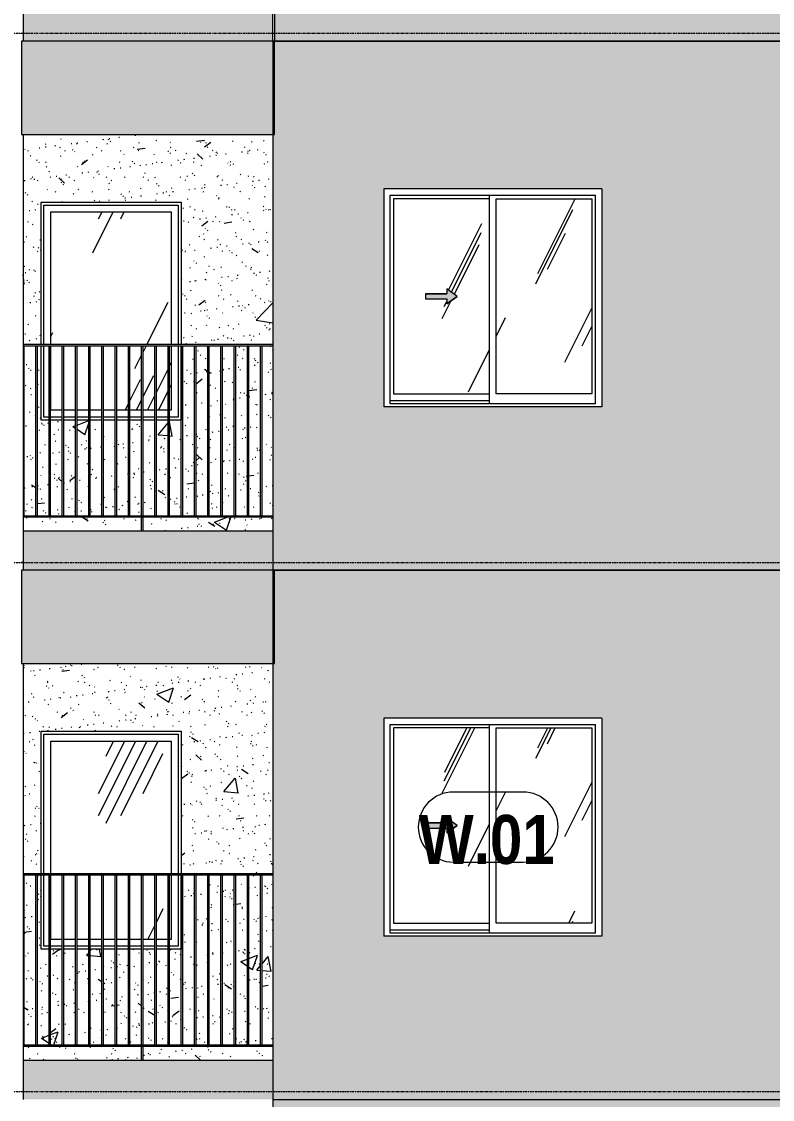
# Model space of a CAD drawing. Header units: millimetres. Extents: x 9199 to 175431, y -4466 to 35300.
# Drawn here: x 119576 to 124400, y 8950 to 15875 of the extents above; entities that cross this region are included whole.
import ezdxf

# ---------------------------------------------------------------- set-up
doc = ezdxf.new("R2010")
doc.units = ezdxf.units.MM
doc.linetypes.add('1 NÉT CALL OUT', pattern=[6, 3, -3])
doc.linetypes.add('Centre', pattern=[31.75, 6.35, -4.7625, 15.875, -4.7625])
for name, color, linetype, lineweight in [('0-2', 250, 'Continuous', 5), ('A-DETL-GENF', 92, 'Continuous', 9), ('A-DETL-GENF-1', 92, '1 NÉT CALL OUT', 9), ('A-FLOR-HRAL-1', 253, 'Continuous', 9), ('A-FLOR-LEVL-2', 51, 'Centre', 9), ('A-GLAZ', 151, 'Continuous', 9), ('A-GLAZ-1', 253, 'Continuous', 9), ('A-GLAZ-2', 7, 'Continuous', 9), ('A-GLAZ-3', 7, '1 NÉT CALL OUT', 9), ('A-GLAZ-IDEN', 152, 'Continuous', 9), ('A-WALL', 113, 'Continuous', 9), ('A-WALL-PATT-1', 9, 'Continuous', 9), ('A-WALL-PATT-2', 111, 'Continuous', 5), ('I-WALL', 2, 'Continuous', 9), ('I-WALL-1', 7, 'Continuous', 9)]:
    doc.layers.add(name, color=color, linetype=linetype, lineweight=lineweight)
doc.styles.add('Arial_B_1', font='arialbd.ttf', dxfattribs={"width": 0.85, "height": 315})
pattern_1 = [(50, (-51555.6, 1200), (1093.104, -95.634), [114.3, -1257.3]), (355, (-51555.6, 1200), (-211.46, 1146.34), [91.44, -1005.84]), (100.451, (-51464.5, 1192), (881.656, 1050.7), [97.14, -1068.54]), (46.184, (-51555.6, 1504.8), (1626.47, -252.26), [171.45, -1885.95]), (96.636, (-51420, 1483.8), (1424.42, 1484.57), [145.71, -1602.81]), (351.184, (-51555.6, 1504.8), (1424.43, 1484.55), [137.16, -1508.76]), (21, (-51403.2, 1428.6), (909.686, -613.59), [114.3, -1257.3]), (326, (-51403.2, 1428.6), (370.81, 1105.13), [91.44, -1005.84]), (71.451, (-51327.4, 1377.5), (1280.503, 491.53), [97.14, -1068.54]), (37.5, (-51555.58, 1200), (18.531, 507.33), [50.292, -943.356, 50.292, -970.788, -1009.65]), (37.5, (-51555.58, 1200), (18.531, 507.33), [-2014.728, 50.292, -959.358]), (7.5, (-51555.6, 1200), (400.918, 601.084), [50.292, -531.876, 50.292, -920.496, -384.81]), (7.5, (-51555.6, 1200), (400.918, 601.084), [-1552.956, 50.292, -334.518]), (327.5, (-51895.43, 1200), (813.545, -34.374), [50.292, -330.708, 50.292, -1138.428, -1577.34]), (327.5, (-51895.43, 1200), (813.545, -34.374), [-1569.72, 50.29, -1527.05]), (317.5, (-52047.8, 1200), (888.775, 152.56), [50.292, -445.008, 50.292, -739.14, -1120.14]), (317.5, (-52047.8, 1200), (888.775, 152.56), [-1284.73, 50.29, -1069.85])]
pattern_2 = [(37.5, (-51555.58, 1200), (-4.7995, 146.8239), [5.029, -110.795, 5.029, -124.511, -123.825]), (37.5, (-51555.58, 1200), (-4.7995, 146.8239), [-245.364, 5.029, -118.796]), (7.5, (-51555.58, 1200), (134.8574, 215.0472), [5.029, -57.455, 5.029, -99.365, -40.005]), (7.5, (-51555.58, 1200), (134.8574, 215.0472), [-166.878, 5.029, -34.976]), (327.5, (-51649.3, 1200), (237.2978, 0.4316), [5.029, -33.071, 5.029, -132.131, -179.07]), (327.5, (-51649.3, 1200), (237.2978, 0.4316), [-175.26, 5.029, -174.041]), (317.5, (-51649.3, 1200), (229.067, 66.8792), [5.029, -14.021, 5.029, -84.887, -102.87]), (317.5, (-51649.3, 1200), (229.067, 66.8792), [-108.966, 5.029, -97.841])]
pattern_3 = [(63.435, (-51365, 1295.2), (-766.75, 2300.24), [952.5, -571.5, 952.5, -571.5, -1211.71]), (63.435, (-51365, 1295.2), (-766.75, 2300.24), [-3048, 381, -830.7]), (63.435, (-51412.7, 1342.9), (-766.75, 2300.24), [762, -952.5, 571.5, -571.5, -1402.21]), (63.435, (-51412.7, 1342.9), (-766.75, 2300.24), [-2857.5, 666.75, -735.46]), (63.435, (-51412.7, 1485.8), (-766.75, 2300.24), [571.5, -1143, 381, -571.5, -1592.71]), (63.435, (-51412.7, 1485.8), (-766.75, 2300.24), [-2667, 857.25, -735.46]), (63.435, (-51269.8, 1342.9), (-766.75, 2300.24), [571.5, -1143, 476.25, -2068.96]), (63.435, (-51127, 1485.8), (-766.75, 2300.24), [285.75, -1428.75, 190.5, -2354.71]), (63.435, (-51365, 1723.9), (-766.75, 2300.24), [190.5, -1428.75, 190.5, -762, -1687.96]), (63.435, (-51365, 1723.9), (-766.75, 2300.24), [-2571.75, 476.25, -1211.7]), (63.435, (-50507.8, 1581), (-766.75, 2300.24), [952.5, -1428.75, 1143, -754.51]), (63.435, (-50507.8, 1438.1), (-766.75, 2300.24), [1333.5, -952.5, 1428.75, -564.01]), (63.435, (-50412.6, 1485.8), (-766.75, 2300.24), [1524, -762, 1143, -830.71]), (63.435, (-50269.7, 1628.6), (-766.75, 2300.24), [952.5, -1333.5, 762, -1211.71]), (63.435, (-50412.6, 1914.4), (-766.75, 2300.24), [476.25, -1905, 571.5, -1306.96]), (63.435, (-50126.8, 1771.5), (-766.75, 2300.24), [381, -1905, 381, -1592.71])]
pattern_4 = [(63.435, (-49765.3, 1304.34), (-0.001, 1524), [532.46, -2875.3]), (63.435, (-51289.3, 1304.34), (-0.001, 1524), [532.46, -2875.3]), (63.435, (-49035.8, 1598.8), (-0.001, 1524), [532.46, -2875.3]), (63.435, (-50559.8, 1598.8), (-0.001, 1524), [532.46, -2875.3]), (63.435, (-49146.2, 1494.84), (-0.001, 1524), [532.46, -2875.3]), (63.435, (-50670.2, 1494.84), (-0.001, 1524), [532.46, -2875.3]), (63.435, (-49258.75, 2090.1), (-0.001, 1524), [258.8, -3148.97]), (63.435, (-50782.75, 2090.1), (-0.001, 1524), [258.8, -3148.97]), (63.435, (-49332.36, 1997.95), (-0.001, 1524), [532.46, -2875.3]), (63.435, (-50856.36, 1997.95), (-0.001, 1524), [532.46, -2875.3]), (63.435, (-49319.4, 2064.1), (-0.001, 1524), [532.46, -2875.3]), (63.435, (-50843.4, 2064.1), (-0.001, 1524), [532.46, -2875.3]), (63.435, (-49934.2, 1773.94), (-0.001, 1524), [532.46, -2875.3]), (63.435, (-51458.2, 1773.94), (-0.001, 1524), [532.46, -2875.3]), (63.435, (-49921.24, 1851.9), (-0.001, 1524), [532.46, -2875.3]), (63.435, (-51445.24, 1851.9), (-0.001, 1524), [532.46, -2875.3]), (63.435, (-49917.74, 1908.1), (-0.001, 1524), [532.46, -2875.3]), (63.435, (-51441.74, 1908.1), (-0.001, 1524), [532.46, -2875.3])]

# ---------------------------------------------------------------- blocks, each defined once
blk = doc.blocks.new('M_Fixed - 900 x 1400-V182-TKCS_MẶT ĐỨNG HƯỚNG TÂY')
at = {"layer": 'A-GLAZ'}
h = blk.add_hatch(dxfattribs=at)
h.set_pattern_fill('FP_26', color=256, style=0, pattern_type=2)
h.set_pattern_definition(pattern_3)
h.paths.add_polyline_path([(-61373.9, 13378), (-61300.5, 13378), (-61300.5, 13790), (-61373.9, 13790)])
h.paths.add_polyline_path([(-61130.7, 13378), (-61130.7, 13790), (-61205.6, 13790), (-61205.6, 13378)])
h.paths.add_polyline_path([(-61120.7, 13378), (-61045.7, 13378), (-61045.7, 13790), (-61120.7, 13790), (-61120.7, 13631.3)])
h.paths.add_polyline_path([(-61035.7, 13378), (-60960.8, 13378), (-60961.9, 13790), (-61035.7, 13790), (-61035.7, 13716.2)])
h.paths.add_polyline_path([(-60950.8, 13378), (-60875.8, 13378), (-60875.8, 13790), (-60950.8, 13790), (-60950.8, 13728.8)])
h.paths.add_polyline_path([(-60790.9, 13378), (-60790.9, 13790), (-60865.8, 13790), (-60865.8, 13378)])
h.paths.add_polyline_path([(-60599.9, 13378), (-60599.9, 13790), (-60611, 13790), (-60611, 13378)])
h.paths.add_polyline_path([(-60780.9, 13378), (-60706, 13378), (-60706, 13790), (-60780.9, 13790), (-60780.9, 13558.9)])
h.paths.add_polyline_path([(-60696, 13378), (-60621, 13378), (-60621, 13790), (-60696, 13790), (-60696, 13474)])
h.paths.add_polyline_path([(-61215.6, 13378), (-61215.6, 13790), (-61290.5, 13790), (-61290.5, 13378)])
h.paths.add_polyline_path([(-61021.9, 13800), (-60599.9, 13800), (-60599.9, 14652), (-61373.9, 14652), (-61373.9, 13800)])
at = {"layer": 'A-GLAZ-2'}
for p, q in [((-61417.9, 13800), (-61417.9, 14696)), ((-61417.9, 14696), (-60555.9, 14696)), ((-60555.9, 14696), (-60555.9, 13800)), ((-61373.9, 13800), (-61373.9, 14652)), ((-61373.9, 14652), (-60599.9, 14652)), ((-60599.9, 14652), (-60599.9, 13800)), ((-61417.9, 13334), (-61417.9, 13790)), ((-61373.9, 13378), (-61373.9, 13790)), ((-60599.9, 13790), (-60599.9, 13378)), ((-60555.9, 13790), (-60555.9, 13334)), ((-61300.5, 13378), (-61373.9, 13378)), ((-61215.6, 13378), (-61290.5, 13378)), ((-61130.7, 13378), (-61205.6, 13378)), ((-61045.7, 13378), (-61120.7, 13378)), ((-60960.8, 13378), (-61035.7, 13378)), ((-60875.8, 13378), (-60950.8, 13378)), ((-60790.9, 13378), (-60865.8, 13378)), ((-60706, 13378), (-60780.9, 13378)), ((-60621, 13378), (-60696, 13378)), ((-60599.9, 13378), (-60611, 13378)), ((-61385.5, 13334), (-61417.9, 13334)), ((-61300.5, 13334), (-61375.5, 13334)), ((-61215.6, 13334), (-61290.5, 13334)), ((-61130.7, 13334), (-61205.6, 13334)), ((-61045.7, 13334), (-61120.7, 13334)), ((-60960.8, 13334), (-61035.7, 13334)), ((-60875.8, 13334), (-60950.8, 13334)), ((-60790.9, 13334), (-60865.8, 13334)), ((-60706, 13334), (-60780.9, 13334)), ((-60621, 13334), (-60696, 13334)), ((-60555.9, 13334), (-60611, 13334))]:
    blk.add_line(p, q, dxfattribs=at)
blk = doc.blocks.new('Railing - 10mm-901206-TKCS_MẶT ĐỨNG HƯỚNG TÂY')
at = {"layer": 'A-FLOR-HRAL-1'}
for p, q in [((-68226.4, 5900), (-68226.4, 6990)), ((-68216.4, 5900), (-68216.4, 6990))]:
    blk.add_line(p, q, dxfattribs=at)
blk = doc.blocks.new('Railing - 50 x 10mm-901224-TKCS_MẶT ĐỨNG HƯỚNG TÂY')
at = {"layer": 'A-FLOR-HRAL-1'}
for p, q in [((-68990.9, 5800), (-68990.9, 6990)), ((-68980.9, 6990), (-68990.9, 6990)), ((-68980.9, 5800), (-68980.9, 6990))]:
    blk.add_line(p, q, dxfattribs=at)
blk = doc.blocks.new('Railing - 10mm-V147-TKCS_MẶT ĐỨNG HƯỚNG TÂY')
at = {"layer": 'A-FLOR-HRAL-1'}
blk.add_line((-69745.352937, 5900), (-69745.352937, 6990), dxfattribs=at)
blk = doc.blocks.new('Railing - Railing-1013286-TKCS_MẶT ĐỨNG HƯỚNG TÂY')
at = {"layer": 'A-FLOR-HRAL-1'}
for p, q in [((-61551.9, 12700), (-59946.9, 12700)), ((-59946.9, 12690), (-61551.9, 12690))]:
    blk.add_line(p, q, dxfattribs=at)
for name, p in [('Railing - 10mm-V147-TKCS_MẶT ĐỨNG HƯỚNG TÂY', (8200, 6800)), ('Railing - 10mm-901206-TKCS_MẶT ĐỨNG HƯỚNG TÂY', (6756, 6800)), ('Railing - 10mm-901206-TKCS_MẶT ĐỨNG HƯỚNG TÂY', (6841, 6800)), ('Railing - 10mm-901206-TKCS_MẶT ĐỨNG HƯỚNG TÂY', (6925.9, 6800)), ('Railing - 10mm-901206-TKCS_MẶT ĐỨNG HƯỚNG TÂY', (7010.8, 6800)), ('Railing - 10mm-901206-TKCS_MẶT ĐỨNG HƯỚNG TÂY', (7095.8, 6800)), ('Railing - 10mm-901206-TKCS_MẶT ĐỨNG HƯỚNG TÂY', (7180.7, 6800)), ('Railing - 10mm-901206-TKCS_MẶT ĐỨNG HƯỚNG TÂY', (7265.7, 6800)), ('Railing - 10mm-901206-TKCS_MẶT ĐỨNG HƯỚNG TÂY', (7350.6, 6800)), ('Railing - 50 x 10mm-901224-TKCS_MẶT ĐỨNG HƯỚNG TÂY', (8200, 6800)), ('Railing - 10mm-901206-TKCS_MẶT ĐỨNG HƯỚNG TÂY', (7520.5, 6800)), ('Railing - 10mm-901206-TKCS_MẶT ĐỨNG HƯỚNG TÂY', (7605.4, 6800)), ('Railing - 10mm-901206-TKCS_MẶT ĐỨNG HƯỚNG TÂY', (7690.4, 6800)), ('Railing - 10mm-901206-TKCS_MẶT ĐỨNG HƯỚNG TÂY', (7775.3, 6800)), ('Railing - 10mm-901206-TKCS_MẶT ĐỨNG HƯỚNG TÂY', (7860.2, 6800)), ('Railing - 10mm-901206-TKCS_MẶT ĐỨNG HƯỚNG TÂY', (7945.2, 6800)), ('Railing - 10mm-901206-TKCS_MẶT ĐỨNG HƯỚNG TÂY', (8030.1, 6800)), ('Railing - 10mm-901206-TKCS_MẶT ĐỨNG HƯỚNG TÂY', (8115.1, 6800)), ('Railing - 10mm-901206-TKCS_MẶT ĐỨNG HƯỚNG TÂY', (8200, 6800))]:
    blk.add_blockref(name, p)
blk = doc.blocks.new('Top Rail Type - Top Rail_Internal_-1013287-TKCS_MẶT ĐỨNG HƯỚNG TÂY')
at = {"layer": 'A-FLOR-HRAL-1'}
for p, q in [((-59946.9, 13800), (-61551.9, 13800)), ((-59946.9, 13790), (-61551.9, 13790))]:
    blk.add_line(p, q, dxfattribs=at)
blk = doc.blocks.new('NCV_TKTC_TANG 3 - 4_rvt-3-TKCS_MẶT ĐỨNG HƯỚNG TÂY')
at = {"layer": 'A-WALL-PATT-1'}
h = blk.add_hatch(dxfattribs=at)
h.set_pattern_fill('FP_19', color=256, style=0, pattern_type=2)
h.set_pattern_definition(pattern_1)
h.paths.add_polyline_path([(-61551.9, 12600), (-60790.9, 12600), (-60790.9, 12690), (-61551.9, 12690), (-61551.9, 12631.2)])
h.paths.add_polyline_path([(-60780.9, 12600), (-59946.9, 12600), (-59946.9, 12690), (-60780.9, 12690)])
h.paths.add_polyline_path([(-61518.7, 12700), (-61470.4, 12700), (-61470.4, 13790), (-61545.4, 13790), (-61545.4, 12700), (-61525.8, 12700)])
h.paths.add_polyline_path([(-60706, 12700), (-60706, 13315), (-60780.9, 13315), (-60780.9, 12700)])
h.paths.add_polyline_path([(-60696, 12700), (-60621, 12700), (-60621, 13315), (-60696, 13315), (-60696, 13179.5)])
h.paths.add_polyline_path([(-61120.7, 12700), (-61045.7, 12700), (-61045.7, 13315), (-61120.7, 13315), (-61120.7, 12817.5)])
h.paths.add_polyline_path([(-59946.9, 12700), (-59946.9, 13790), (-60016.4, 13790), (-60016.4, 12700), (-60012.1, 12700)])
h.paths.add_polyline_path([(-60865.8, 12700), (-60790.9, 12700), (-60790.9, 13315), (-60865.8, 13315), (-60865.8, 13034.7)])
h.paths.add_polyline_path([(-61130.7, 12700), (-61130.7, 13315), (-61205.6, 13315), (-61205.6, 12700)])
h.paths.add_polyline_path([(-61460.4, 12700), (-61385.5, 12700), (-61385.5, 13315), (-61436.9, 13315), (-61436.9, 13790), (-61460.4, 13790), (-61460.4, 13138.5)])
h.paths.add_polyline_path([(-61215.6, 12700), (-61215.6, 13315), (-61290.5, 13315), (-61290.5, 12700), (-61258.6, 12700)])
h.paths.add_polyline_path([(-61375.5, 12700), (-61300.5, 12700), (-61300.5, 13315), (-61375.5, 13315), (-61375.5, 13292.3)])
h.paths.add_polyline_path([(-60611, 12700), (-60536.1, 12700), (-60536.9, 13315), (-60611, 13315), (-60611, 13251.9)])
h.paths.add_polyline_path([(-60451.1, 12700), (-60451.1, 13790), (-60526.1, 13790), (-60526.1, 12700)])
h.paths.add_polyline_path([(-61035.7, 12700), (-60960.8, 12700), (-60960.8, 13315), (-61035.7, 13315), (-61035.7, 12889.9)])
h.paths.add_polyline_path([(-60441.1, 12700), (-60366.2, 12700), (-60366.2, 13790), (-60441.1, 13790), (-60441.1, 13174.5)])
h.paths.add_polyline_path([(-60356.2, 12700), (-60281.3, 12700), (-60281.3, 13790), (-60356.2, 13790), (-60356.2, 13050)])
h.paths.add_polyline_path([(-60271.3, 12700), (-60196.3, 12700), (-60196.3, 13790), (-60271.3, 13790), (-60271.3, 12925.5)])
h.paths.add_polyline_path([(-60186.3, 12700), (-60111.4, 12700), (-60111.4, 13790), (-60186.3, 13790), (-60186.3, 12800.9)])
h.paths.add_polyline_path([(-60875.8, 12700), (-60875.8, 13315), (-60950.8, 13315), (-60950.8, 12700)])
h.paths.add_polyline_path([(-60101.4, 12700), (-60026.4, 12700), (-60026.4, 13790), (-60101.4, 13790), (-60101.4, 13042.9)])
h.paths.add_polyline_path([(-61487.4, 13800), (-61436.9, 13800), (-61436.9, 14715), (-60536.9, 14715), (-60536.9, 13800), (-59946.9, 13800), (-59946.9, 15150), (-61551.9, 15150), (-61551.9, 13800)])
h = blk.add_hatch(dxfattribs=at)
h.set_pattern_fill('FP_20', color=256, style=0, pattern_type=2)
h.set_pattern_definition(pattern_2)
h.paths.add_polyline_path([(-61551.9, 12600), (-60790.9, 12600), (-60790.9, 12690), (-61551.9, 12690), (-61551.9, 12631.2)])
h.paths.add_polyline_path([(-60780.9, 12600), (-59946.9, 12600), (-59946.9, 12690), (-60780.9, 12690)])
h.paths.add_polyline_path([(-61518.7, 12700), (-61470.4, 12700), (-61470.4, 13790), (-61545.4, 13790), (-61545.4, 12700), (-61525.8, 12700)])
h.paths.add_polyline_path([(-60706, 12700), (-60706, 13315), (-60780.9, 13315), (-60780.9, 12700)])
h.paths.add_polyline_path([(-60696, 12700), (-60621, 12700), (-60621, 13315), (-60696, 13315), (-60696, 13179.5)])
h.paths.add_polyline_path([(-61120.7, 12700), (-61045.7, 12700), (-61045.7, 13315), (-61120.7, 13315), (-61120.7, 12817.5)])
h.paths.add_polyline_path([(-59946.9, 12700), (-59946.9, 13790), (-60016.4, 13790), (-60016.4, 12700), (-60012.1, 12700)])
h.paths.add_polyline_path([(-60865.8, 12700), (-60790.9, 12700), (-60790.9, 13315), (-60865.8, 13315), (-60865.8, 13034.7)])
h.paths.add_polyline_path([(-61130.7, 12700), (-61130.7, 13315), (-61205.6, 13315), (-61205.6, 12700)])
h.paths.add_polyline_path([(-61460.4, 12700), (-61385.5, 12700), (-61385.5, 13315), (-61436.9, 13315), (-61436.9, 13790), (-61460.4, 13790), (-61460.4, 13138.5)])
h.paths.add_polyline_path([(-61215.6, 12700), (-61215.6, 13315), (-61290.5, 13315), (-61290.5, 12700), (-61258.6, 12700)])
h.paths.add_polyline_path([(-61375.5, 12700), (-61300.5, 12700), (-61300.5, 13315), (-61375.5, 13315), (-61375.5, 13292.3)])
h.paths.add_polyline_path([(-60611, 12700), (-60536.1, 12700), (-60536.9, 13315), (-60611, 13315), (-60611, 13251.9)])
h.paths.add_polyline_path([(-60451.1, 12700), (-60451.1, 13790), (-60526.1, 13790), (-60526.1, 12700)])
h.paths.add_polyline_path([(-61035.7, 12700), (-60960.8, 12700), (-60960.8, 13315), (-61035.7, 13315), (-61035.7, 12889.9)])
h.paths.add_polyline_path([(-60441.1, 12700), (-60366.2, 12700), (-60366.2, 13790), (-60441.1, 13790), (-60441.1, 13174.5)])
h.paths.add_polyline_path([(-60356.2, 12700), (-60281.3, 12700), (-60281.3, 13790), (-60356.2, 13790), (-60356.2, 13050)])
h.paths.add_polyline_path([(-60271.3, 12700), (-60196.3, 12700), (-60196.3, 13790), (-60271.3, 13790), (-60271.3, 12925.5)])
h.paths.add_polyline_path([(-60186.3, 12700), (-60111.4, 12700), (-60111.4, 13790), (-60186.3, 13790), (-60186.3, 12800.9)])
h.paths.add_polyline_path([(-60875.8, 12700), (-60875.8, 13315), (-60950.8, 13315), (-60950.8, 12700)])
h.paths.add_polyline_path([(-60101.4, 12700), (-60026.4, 12700), (-60026.4, 13790), (-60101.4, 13790), (-60101.4, 13042.9)])
h.paths.add_polyline_path([(-61487.4, 13800), (-61436.9, 13800), (-61436.9, 14715), (-60536.9, 14715), (-60536.9, 13800), (-59946.9, 13800), (-59946.9, 15150), (-61551.9, 15150), (-61551.9, 13800)])
at = {"layer": 'I-WALL-1'}
for p, q in [((-61436.9, 13800), (-61436.9, 14715)), ((-61436.9, 14715), (-60536.9, 14715)), ((-60536.9, 14715), (-60536.9, 13800)), ((-61436.9, 13315), (-61436.9, 13790)), ((-60536.9, 13790), (-60536.9, 13315)), ((-61385.5, 13315), (-61436.9, 13315)), ((-61300.5, 13315), (-61375.5, 13315)), ((-61215.6, 13315), (-61290.5, 13315)), ((-61130.7, 13315), (-61205.6, 13315)), ((-61045.7, 13315), (-61120.7, 13315)), ((-60960.8, 13315), (-61035.7, 13315)), ((-60875.8, 13315), (-60950.8, 13315)), ((-60790.9, 13315), (-60865.8, 13315)), ((-60706, 13315), (-60780.9, 13315)), ((-60621, 13315), (-60696, 13315)), ((-60536.9, 13315), (-60611, 13315))]:
    blk.add_line(p, q, dxfattribs=at)
at = {"layer": 'A-FLOR-HRAL-1'}
for name in ['Top Rail Type - Top Rail_Internal_-1013287-TKCS_MẶT ĐỨNG HƯỚNG TÂY', 'Railing - Railing-1013286-TKCS_MẶT ĐỨNG HƯỚNG TÂY']:
    blk.add_blockref(name, (0, 0), dxfattribs=at)
at = {"layer": 'A-GLAZ-1'}
blk.add_blockref('M_Fixed - 900 x 1400-V182-TKCS_MẶT ĐỨNG HƯỚNG TÂY', (0, 0), dxfattribs=at)
blk = doc.blocks.new('M_Fixed - 900 x 1400-V248-TKCS_MẶT ĐỨNG HƯỚNG TÂY')
at = {"layer": 'A-GLAZ'}
h = blk.add_hatch(dxfattribs=at)
h.set_pattern_fill('FP_26', color=256, style=0, pattern_type=2)
h.set_pattern_definition(pattern_3)
h.paths.add_polyline_path([(-61300.5, 9978), (-61300.5, 10390), (-61373.9, 10390), (-61373.9, 9978)])
h.paths.add_polyline_path([(-61290.5, 9978), (-61215.6, 9978), (-61215.6, 10390), (-61290.5, 10390), (-61290.5, 10004.4)])
h.paths.add_polyline_path([(-61205.6, 9978), (-61130.7, 9978), (-61130.7, 10390), (-61205.6, 10390), (-61205.6, 10004.4)])
h.paths.add_polyline_path([(-61120.7, 9978), (-61045.7, 9978), (-61045.7, 10390), (-61120.7, 10390), (-61120.7, 10004.4)])
h.paths.add_polyline_path([(-61035.7, 9978), (-60960.8, 9978), (-60961.9, 10390), (-61035.7, 10390), (-61035.7, 10004.4)])
h.paths.add_polyline_path([(-60950.8, 9978), (-60875.8, 9978), (-60875.8, 10390), (-60950.8, 10390), (-60950.8, 10004.4)])
h.paths.add_polyline_path([(-60865.8, 9978), (-60790.9, 9978), (-60790.9, 10390), (-60865.8, 10390), (-60865.8, 10004.4)])
h.paths.add_polyline_path([(-60780.9, 9978), (-60706, 9978), (-60706, 10390), (-60780.9, 10390), (-60780.9, 10004.4)])
h.paths.add_polyline_path([(-60696, 9978), (-60621, 9978), (-60621, 10390), (-60696, 10390), (-60696, 10004.4)])
h.paths.add_polyline_path([(-60611, 9978), (-60599.9, 9978), (-60599.9, 10390), (-60611, 10390), (-60611, 9989.1)])
h.paths.add_polyline_path([(-61373.9, 10400), (-60599.9, 10400), (-60599.9, 11252), (-61373.9, 11252), (-61373.9, 10752)])
at = {"layer": 'A-GLAZ-2'}
for p, q in [((-61417.9, 10400), (-61417.9, 11296)), ((-61417.9, 11296), (-60555.9, 11296)), ((-60555.9, 11296), (-60555.9, 10400)), ((-61373.9, 10400), (-61373.9, 11252)), ((-61373.9, 11252), (-60599.9, 11252)), ((-60599.9, 11252), (-60599.9, 10400)), ((-61417.9, 9934), (-61417.9, 10390)), ((-61373.9, 9978), (-61373.9, 10390)), ((-60599.9, 10390), (-60599.9, 9978)), ((-60555.9, 10390), (-60555.9, 9934)), ((-61300.5, 9978), (-61373.9, 9978)), ((-61215.6, 9978), (-61290.5, 9978)), ((-61130.7, 9978), (-61205.6, 9978)), ((-61045.7, 9978), (-61120.7, 9978)), ((-60960.8, 9978), (-61035.7, 9978)), ((-60875.8, 9978), (-60950.8, 9978)), ((-60790.9, 9978), (-60865.8, 9978)), ((-60706, 9978), (-60780.9, 9978)), ((-60621, 9978), (-60696, 9978)), ((-60599.9, 9978), (-60611, 9978)), ((-61385.5, 9934), (-61417.9, 9934)), ((-61300.5, 9934), (-61375.5, 9934)), ((-61215.6, 9934), (-61290.5, 9934)), ((-61130.7, 9934), (-61205.6, 9934)), ((-61045.7, 9934), (-61120.7, 9934)), ((-60960.8, 9934), (-61035.7, 9934)), ((-60875.8, 9934), (-60950.8, 9934)), ((-60790.9, 9934), (-60865.8, 9934)), ((-60706, 9934), (-60780.9, 9934)), ((-60621, 9934), (-60696, 9934)), ((-60555.9, 9934), (-60611, 9934))]:
    blk.add_line(p, q, dxfattribs=at)
blk = doc.blocks.new('NCV_TKTC_TANG 3 - 4_rvt-4-TKCS_MẶT ĐỨNG HƯỚNG TÂY')
at = {"layer": 'A-WALL-PATT-1'}
h = blk.add_hatch(dxfattribs=at)
h.set_pattern_fill('FP_19', color=256, style=0, pattern_type=2)
h.set_pattern_definition(pattern_1)
h.paths.add_polyline_path([(-59986, 9200), (-59946.9, 9200), (-59946.9, 9290), (-60780.9, 9290), (-60780.9, 9200), (-60049.2, 9200)])
h.paths.add_polyline_path([(-61375.9, 9200), (-60790.9, 9200), (-60790.9, 9290), (-61551.9, 9290), (-61551.9, 9200), (-61532, 9200)])
h.paths.add_polyline_path([(-60780.9, 9300), (-60706, 9300), (-60706, 9915), (-60780.9, 9915), (-60780.9, 9707.1)])
h.paths.add_polyline_path([(-60696, 9300), (-60621, 9300), (-60621, 9915), (-60696, 9915), (-60696, 9779.5)])
h.paths.add_polyline_path([(-60790.9, 9300), (-60790.9, 9915), (-60865.8, 9915), (-60865.8, 9300)])
h.paths.add_polyline_path([(-61470.4, 9300), (-61470.4, 10390), (-61545.4, 10390), (-61545.4, 9300), (-61518.7, 9300)])
h.paths.add_polyline_path([(-61460.4, 9300), (-61385.5, 9300), (-61385.5, 9915), (-61436.9, 9915), (-61436.9, 10390), (-61460.4, 10390), (-61460.4, 9738.5)])
h.paths.add_polyline_path([(-61375.5, 9300), (-61300.5, 9300), (-61300.5, 9915), (-61375.5, 9915)])
h.paths.add_polyline_path([(-61258.6, 9300), (-61215.6, 9300), (-61215.6, 9915), (-61290.5, 9915), (-61290.5, 9300)])
h.paths.add_polyline_path([(-60875.8, 9300), (-60875.8, 9915), (-60950.8, 9915), (-60950.8, 9300)])
h.paths.add_polyline_path([(-60960.8, 9300), (-60960.8, 9915), (-61035.7, 9915), (-61035.7, 9300)])
h.paths.add_polyline_path([(-61045.7, 9300), (-61045.7, 9915), (-61120.7, 9915), (-61120.7, 9300)])
h.paths.add_polyline_path([(-61130.7, 9300), (-61130.7, 9915), (-61205.6, 9915), (-61205.6, 9300)])
h.paths.add_polyline_path([(-59946.9, 9300), (-59946.9, 10390), (-60016.4, 10390), (-60016.4, 9300), (-60012.1, 9300)])
h.paths.add_polyline_path([(-60611, 9300), (-60536.1, 9300), (-60536.9, 9915), (-60611, 9915), (-60611, 9851.9)])
h.paths.add_polyline_path([(-60526.1, 9300), (-60451.1, 9300), (-60451.1, 10390), (-60526.1, 10390), (-60526.1, 9899.1)])
h.paths.add_polyline_path([(-60366.2, 9300), (-60366.2, 10390), (-60441.1, 10390), (-60441.1, 9300)])
h.paths.add_polyline_path([(-60356.2, 9300), (-60281.3, 9300), (-60281.3, 10390), (-60356.2, 10390), (-60356.2, 9650)])
h.paths.add_polyline_path([(-60196.3, 9300), (-60196.3, 10390), (-60271.3, 10390), (-60271.3, 9300)])
h.paths.add_polyline_path([(-60186.3, 9300), (-60111.4, 9300), (-60111.4, 10390), (-60186.3, 10390), (-60186.3, 9400.9)])
h.paths.add_polyline_path([(-60101.4, 9300), (-60026.4, 9300), (-60026.4, 10390), (-60101.4, 10390), (-60101.4, 9642.9)])
h.paths.add_polyline_path([(-60536.9, 10400), (-59946.9, 10400), (-59946.9, 11750), (-61551.9, 11750), (-61551.9, 10400), (-61436.9, 10400), (-61436.9, 11315), (-60536.9, 11315), (-60536.9, 11100.4)])
h = blk.add_hatch(dxfattribs=at)
h.set_pattern_fill('FP_20', color=256, style=0, pattern_type=2)
h.set_pattern_definition(pattern_2)
h.paths.add_polyline_path([(-59986, 9200), (-59946.9, 9200), (-59946.9, 9290), (-60780.9, 9290), (-60780.9, 9200), (-60049.2, 9200)])
h.paths.add_polyline_path([(-61375.9, 9200), (-60790.9, 9200), (-60790.9, 9290), (-61551.9, 9290), (-61551.9, 9200), (-61532, 9200)])
h.paths.add_polyline_path([(-60780.9, 9300), (-60706, 9300), (-60706, 9915), (-60780.9, 9915), (-60780.9, 9707.1)])
h.paths.add_polyline_path([(-60696, 9300), (-60621, 9300), (-60621, 9915), (-60696, 9915), (-60696, 9779.5)])
h.paths.add_polyline_path([(-60790.9, 9300), (-60790.9, 9915), (-60865.8, 9915), (-60865.8, 9300)])
h.paths.add_polyline_path([(-61470.4, 9300), (-61470.4, 10390), (-61545.4, 10390), (-61545.4, 9300), (-61518.7, 9300)])
h.paths.add_polyline_path([(-61460.4, 9300), (-61385.5, 9300), (-61385.5, 9915), (-61436.9, 9915), (-61436.9, 10390), (-61460.4, 10390), (-61460.4, 9738.5)])
h.paths.add_polyline_path([(-61375.5, 9300), (-61300.5, 9300), (-61300.5, 9915), (-61375.5, 9915)])
h.paths.add_polyline_path([(-61258.6, 9300), (-61215.6, 9300), (-61215.6, 9915), (-61290.5, 9915), (-61290.5, 9300)])
h.paths.add_polyline_path([(-60875.8, 9300), (-60875.8, 9915), (-60950.8, 9915), (-60950.8, 9300)])
h.paths.add_polyline_path([(-60960.8, 9300), (-60960.8, 9915), (-61035.7, 9915), (-61035.7, 9300)])
h.paths.add_polyline_path([(-61045.7, 9300), (-61045.7, 9915), (-61120.7, 9915), (-61120.7, 9300)])
h.paths.add_polyline_path([(-61130.7, 9300), (-61130.7, 9915), (-61205.6, 9915), (-61205.6, 9300)])
h.paths.add_polyline_path([(-59946.9, 9300), (-59946.9, 10390), (-60016.4, 10390), (-60016.4, 9300), (-60012.1, 9300)])
h.paths.add_polyline_path([(-60611, 9300), (-60536.1, 9300), (-60536.9, 9915), (-60611, 9915), (-60611, 9851.9)])
h.paths.add_polyline_path([(-60526.1, 9300), (-60451.1, 9300), (-60451.1, 10390), (-60526.1, 10390), (-60526.1, 9899.1)])
h.paths.add_polyline_path([(-60366.2, 9300), (-60366.2, 10390), (-60441.1, 10390), (-60441.1, 9300)])
h.paths.add_polyline_path([(-60356.2, 9300), (-60281.3, 9300), (-60281.3, 10390), (-60356.2, 10390), (-60356.2, 9650)])
h.paths.add_polyline_path([(-60196.3, 9300), (-60196.3, 10390), (-60271.3, 10390), (-60271.3, 9300)])
h.paths.add_polyline_path([(-60186.3, 9300), (-60111.4, 9300), (-60111.4, 10390), (-60186.3, 10390), (-60186.3, 9400.9)])
h.paths.add_polyline_path([(-60101.4, 9300), (-60026.4, 9300), (-60026.4, 10390), (-60101.4, 10390), (-60101.4, 9642.9)])
h.paths.add_polyline_path([(-60536.9, 10400), (-59946.9, 10400), (-59946.9, 11750), (-61551.9, 11750), (-61551.9, 10400), (-61436.9, 10400), (-61436.9, 11315), (-60536.9, 11315), (-60536.9, 11100.4)])
at = {"layer": 'I-WALL-1'}
for p, q in [((-61436.9, 10400), (-61436.9, 11315)), ((-61436.9, 11315), (-60536.9, 11315)), ((-60536.9, 11315), (-60536.9, 10400)), ((-61436.9, 9915), (-61436.9, 10390)), ((-60536.9, 10390), (-60536.9, 9915)), ((-61385.5, 9915), (-61436.9, 9915)), ((-61300.5, 9915), (-61375.5, 9915)), ((-61215.6, 9915), (-61290.5, 9915)), ((-61130.7, 9915), (-61205.6, 9915)), ((-61045.7, 9915), (-61120.7, 9915)), ((-60960.8, 9915), (-61035.7, 9915)), ((-60875.8, 9915), (-60950.8, 9915)), ((-60790.9, 9915), (-60865.8, 9915)), ((-60706, 9915), (-60780.9, 9915)), ((-60621, 9915), (-60696, 9915)), ((-60536.9, 9915), (-60611, 9915))]:
    blk.add_line(p, q, dxfattribs=at)
at = {"layer": 'A-FLOR-HRAL-1'}
for name in ['Top Rail Type - Top Rail_Internal_-1013287-TKCS_MẶT ĐỨNG HƯỚNG TÂY', 'Railing - Railing-1013286-TKCS_MẶT ĐỨNG HƯỚNG TÂY']:
    blk.add_blockref(name, (0, -3400), dxfattribs=at)
at = {"layer": 'A-GLAZ-1'}
blk.add_blockref('M_Fixed - 900 x 1400-V248-TKCS_MẶT ĐỨNG HƯỚNG TÂY', (0, 0), dxfattribs=at)
blk = doc.blocks.new('1_FAMILY RVT - W01-WxH 1400x1400xmm-V142-TKCS_MẶT ĐỨNG HƯỚNG TÂY')
at = {"layer": 'A-DETL-GENF-1'}
blk.add_hatch(color=256, dxfattribs=at).paths.add_polyline_path([(-58830.8, 10662.1), (-58763.1, 10709.5), (-58830.8, 10757), (-58830.8, 10726.5), (-58966.3, 10726.5), (-58966.3, 10692.6), (-58830.8, 10692.6)])
at = {"layer": 'A-GLAZ'}
h = blk.add_hatch(dxfattribs=at)
h.set_pattern_fill('FP_18', color=256, style=0, pattern_type=2)
h.set_pattern_definition(pattern_4)
h.paths.add_polyline_path([(-58557.5, 10082.6), (-58557.5, 11336.5), (-59171.8, 11336.5), (-59171.8, 10082.6)])
h.paths.add_polyline_path([(-58830.8, 10662.1), (-58830.8, 10692.6), (-58966.3, 10692.6), (-58966.3, 10726.5), (-58830.8, 10726.5), (-58830.8, 10757), (-58763.1, 10709.5), (-58787.3, 10692.6)])
h = blk.add_hatch(dxfattribs=at)
h.set_pattern_fill('FP_18', color=256, style=0, pattern_type=2)
h.set_pattern_definition(pattern_4)
h.paths.add_polyline_path([(-57898.8, 10082.6), (-57898.8, 11336.5), (-58513.1, 11336.5), (-58513.1, 10082.6)])
at = {"layer": 'A-DETL-GENF'}
for p, q in [((-58830.8, 10757), (-58830.8, 10726.5)), ((-58763.1, 10709.5), (-58830.8, 10757)), ((-58763.1, 10709.5), (-58830.8, 10757)), ((-58830.8, 10757), (-58830.8, 10726.5)), ((-58966.3, 10726.5), (-58966.3, 10692.6)), ((-58966.3, 10726.5), (-58830.8, 10726.5)), ((-58830.8, 10726.5), (-58966.3, 10726.5)), ((-58966.3, 10726.5), (-58966.3, 10692.6)), ((-58966.3, 10692.6), (-58830.8, 10692.6)), ((-58966.3, 10692.6), (-58830.8, 10692.6)), ((-58763.1, 10709.5), (-58830.8, 10662.1)), ((-58830.8, 10662.1), (-58763.1, 10709.5)), ((-58830.8, 10692.6), (-58830.8, 10662.1)), ((-58830.8, 10692.6), (-58830.8, 10662.1))]:
    blk.add_line(p, q, dxfattribs=at)
at = {"layer": 'A-GLAZ'}
for p, q in [((-57835.3, 11400), (-59235.3, 11400)), ((-59235.3, 11400), (-59235.3, 10000)), ((-59194.4, 11359.1), (-57876.2, 11359.1)), ((-59194.4, 10019), (-59194.4, 11359.1)), ((-58557.5, 11359.1), (-58557.5, 10019)), ((-57876.2, 10019), (-57876.2, 11359.1)), ((-57835.3, 11400), (-57835.3, 10000)), ((-59171.8, 11336.5), (-59171.8, 10082.6)), ((-58557.5, 11336.5), (-59171.8, 11336.5)), ((-58513.1, 10082.6), (-58513.1, 11336.5)), ((-58513.1, 11336.5), (-57898.8, 11336.5)), ((-57898.8, 11336.5), (-57898.8, 10082.6)), ((-59171.8, 10082.6), (-58557.5, 10082.6)), ((-57898.8, 10082.6), (-58513.1, 10082.6)), ((-57835.3, 10000), (-59235.3, 10000)), ((-58557.5, 10038.1), (-59194.4, 10038.1)), ((-58557.5, 10038.1), (-59194.4, 10038.1)), ((-57876.2, 10019), (-59194.4, 10019))]:
    blk.add_line(p, q, dxfattribs=at)
blk = doc.blocks.new('1_FAMILY RVT - W01-WxH 1400x1400xmm-V253-TKCS_MẶT ĐỨNG HƯỚNG TÂY')
at = {"layer": 'A-DETL-GENF-1'}
blk.add_hatch(color=256, dxfattribs=at).paths.add_polyline_path([(-58830.8, 14062.1), (-58763.1, 14109.5), (-58830.8, 14157), (-58830.8, 14126.5), (-58966.3, 14126.5), (-58966.3, 14092.6), (-58830.8, 14092.6)])
at = {"layer": 'A-GLAZ'}
h = blk.add_hatch(dxfattribs=at)
h.set_pattern_fill('FP_18', color=256, style=0, pattern_type=2)
h.set_pattern_definition(pattern_4)
h.paths.add_polyline_path([(-58557.5, 13482.6), (-58557.5, 14736.5), (-59171.8, 14736.5), (-59171.8, 13482.6)])
h.paths.add_polyline_path([(-58830.8, 14062.1), (-58830.8, 14092.6), (-58966.3, 14092.6), (-58966.3, 14126.5), (-58830.8, 14126.5), (-58830.8, 14157), (-58763.1, 14109.5), (-58787.3, 14092.6)])
h = blk.add_hatch(dxfattribs=at)
h.set_pattern_fill('FP_18', color=256, style=0, pattern_type=2)
h.set_pattern_definition(pattern_4)
h.paths.add_polyline_path([(-57898.8, 13482.6), (-57898.8, 14736.5), (-58513.1, 14736.5), (-58513.1, 13482.6)])
at = {"layer": 'A-DETL-GENF'}
for p, q in [((-58830.8, 14157), (-58830.8, 14126.5)), ((-58763.1, 14109.5), (-58830.8, 14157)), ((-58763.1, 14109.5), (-58830.8, 14157)), ((-58830.8, 14157), (-58830.8, 14126.5)), ((-58966.3, 14126.5), (-58966.3, 14092.6)), ((-58966.3, 14126.5), (-58830.8, 14126.5)), ((-58830.8, 14126.5), (-58966.3, 14126.5)), ((-58966.3, 14126.5), (-58966.3, 14092.6)), ((-58966.3, 14092.6), (-58830.8, 14092.6)), ((-58966.3, 14092.6), (-58830.8, 14092.6)), ((-58763.1, 14109.5), (-58830.8, 14062.1)), ((-58830.8, 14062.1), (-58763.1, 14109.5)), ((-58830.8, 14092.6), (-58830.8, 14062.1)), ((-58830.8, 14092.6), (-58830.8, 14062.1))]:
    blk.add_line(p, q, dxfattribs=at)
at = {"layer": 'A-GLAZ'}
for p, q in [((-57835.3, 14800), (-59235.3, 14800)), ((-59235.3, 14800), (-59235.3, 13400)), ((-59194.4, 14759.1), (-57876.2, 14759.1)), ((-59194.4, 13419), (-59194.4, 14759.1)), ((-58557.5, 14759.1), (-58557.5, 13419)), ((-57876.2, 13419), (-57876.2, 14759.1)), ((-57835.3, 14800), (-57835.3, 13400)), ((-59171.8, 14736.5), (-59171.8, 13482.6)), ((-58557.5, 14736.5), (-59171.8, 14736.5)), ((-58513.1, 13482.6), (-58513.1, 14736.5)), ((-58513.1, 14736.5), (-57898.8, 14736.5)), ((-57898.8, 14736.5), (-57898.8, 13482.6)), ((-58557.5, 13438.1), (-59194.4, 13438.1)), ((-58557.5, 13438.1), (-59194.4, 13438.1)), ((-59171.8, 13482.6), (-58557.5, 13482.6)), ((-57898.8, 13482.6), (-58513.1, 13482.6)), ((-57835.3, 13400), (-59235.3, 13400)), ((-57876.2, 13419), (-59194.4, 13419))]:
    blk.add_line(p, q, dxfattribs=at)
blk = doc.blocks.new('SSA-WINDOW TAG - 10-2062020-TKCS_MẶT ĐỨNG HƯỚNG TÂY')
at = {"layer": 'A-GLAZ-IDEN'}
for p, q in [((-74740.8, 10925), (-75188.4, 10925)), ((-75188.4, 10475), (-74740.8, 10475))]:
    blk.add_line(p, q, dxfattribs=at)
for centre, start, end in [((-75188.4, 10700), 90, 270), ((-74740.8, 10700), 270, 90)]:
    blk.add_arc(centre, 225, start, end, dxfattribs=at)

msp = doc.modelspace()

# ---------------------------------------------------------------- hatches: boundary and pattern name
at = {"layer": 'A-WALL-PATT-2'}
h = msp.add_hatch(color=256, dxfattribs=at)
h.paths.add_polyline_path([(121541.8, 15750), (124297.9, 15750), (124297.9, 19150), (121201.2, 19150), (121201.2, 15750)])
h.paths.add_polyline_path([(123302.9, 16800), (121902.9, 16800), (121902.9, 18200), (123302.9, 18200), (123302.9, 16819.1)])
h = msp.add_hatch(color=256, dxfattribs=at)
h.paths.add_polyline_path([(125774.5, 15750), (127776.2, 15750), (127776.2, 19150), (124297.9, 19150), (124297.9, 15750)])
h.paths.add_polyline_path([(125774.5, 16000), (124501.2, 16000), (124501.2, 18550), (127426.7, 18550), (127426.7, 16000), (126832.7, 16000)])
for points in [[(119586.2, 15750), (121191.2, 15750), (121191.2, 16000), (119586.2, 16000), (119586.2, 15762.6)], [(119576.2, 15150), (121201.2, 15150), (121201.2, 15750), (119576.2, 15750), (119576.2, 15484.3)], [(119586.2, 12350), (121191.2, 12350), (121191.2, 12600), (119586.2, 12600), (119586.2, 12367.2)], [(119576.2, 11750), (121201.2, 11750), (121201.2, 12350), (119576.2, 12350), (119576.2, 12196.3)], [(120483.6, 8950), (121191.2, 8950), (121191.2, 9200), (119586.2, 9200), (119586.2, 8950)]]:
    msp.add_hatch(color=256, dxfattribs=at).paths.add_polyline_path(points)
h = msp.add_hatch(color=256, dxfattribs=at)
h.paths.add_polyline_path([(124297.9, 12350), (124297.9, 15750), (121191.2, 15750), (121191.2, 12350), (123658.2, 12350)])
h.paths.add_polyline_path([(121902.9, 13400), (121902.9, 14800), (123302.9, 14800), (123302.9, 13400), (121943.8, 13400)])
h = msp.add_hatch(color=256, dxfattribs=at)
h.paths.add_polyline_path([(126832.7, 12350), (127786.2, 12350), (127786.2, 15750), (124297.9, 15750), (124297.9, 12350), (125774.5, 12350)])
h.paths.add_polyline_path([(125774.5, 12600), (124501.2, 12600), (124501.2, 15150), (127426.7, 15150), (127426.7, 12600), (126832.7, 12600)])
h = msp.add_hatch(color=256, dxfattribs=at)
h.paths.add_polyline_path([(121191.2, 8950), (124297.9, 8950), (124297.9, 12350), (121191.2, 12350), (121191.2, 10004.4)])
h.paths.add_polyline_path([(123261.9, 10000), (121902.9, 10000), (121902.9, 11400), (123302.9, 11400), (123302.9, 10000)])
h = msp.add_hatch(color=256, dxfattribs=at)
h.paths.add_polyline_path([(126832.7, 8950), (127786.2, 8950), (127786.2, 12350), (124297.9, 12350), (124297.9, 8950), (125774.5, 8950)])
h.paths.add_polyline_path([(125774.5, 9200), (124501.2, 9200), (124501.2, 11750), (127426.7, 11750), (127426.7, 9200), (126832.7, 9200)])
h = msp.add_hatch(color=256, dxfattribs=at)
h.paths.add_polyline_path([(124297.9, 5550), (124297.9, 8950), (121191.2, 8950), (121191.2, 5550), (123658.2, 5550)])
h.paths.add_polyline_path([(123302.9, 6600), (121902.9, 6600), (121902.9, 8000), (123302.9, 8000), (123302.9, 6619)])
h = msp.add_hatch(color=256, dxfattribs=at)
h.paths.add_polyline_path([(124297.9, 5550), (127786.2, 5550), (127786.2, 8950), (124297.9, 8950), (124297.9, 5620.4)])
h.paths.add_polyline_path([(124501.2, 5800), (124501.2, 8350), (127426.7, 8350), (127426.7, 5800), (125774.5, 5800)])

# ---------------------------------------------------------------- linework, layer by layer
at = {"layer": 'A-FLOR-LEVL-2'}
for p, q in [((96540.4, 15800), (171939.1, 15800)), ((96540.4, 12400), (171939.1, 12400)), ((96540.4, 9000), (171939.1, 9000))]:
    msp.add_line(p, q, dxfattribs=at)
at = {"layer": 'A-WALL'}
for p, q in [((121201.2, 29350), (121201.2, 15750)), ((121191.2, 15750), (121191.2, 5550)), ((127786.2, 15750), (121191.2, 15750)), ((121201.2, 15750), (127776.2, 15750)), ((127786.2, 12350), (121191.2, 12350)), ((121191.2, 12350), (127786.2, 12350)), ((121191.2, 8950), (127786.2, 8950))]:
    msp.add_line(p, q, dxfattribs=at)
at = {"layer": 'I-WALL'}
for p, q in [((119586.2, 18550), (119586.2, 15750)), ((121191.2, 15750), (121191.2, 16000)), ((119576.2, 15800), (119586.2, 15800)), ((119586.2, 15800), (119586.2, 15750)), ((121201.2, 15750), (119576.2, 15750)), ((119576.2, 15750), (119576.2, 15150)), ((121201.2, 15150), (121201.2, 15750)), ((119576.2, 15150), (121201.2, 15150)), ((119586.2, 15150), (119586.2, 12350)), ((121191.2, 12600), (119586.2, 12600)), ((119576.2, 12400), (119586.2, 12400)), ((119586.2, 12400), (119576.2, 12400)), ((121191.2, 12350), (119576.2, 12350)), ((119576.2, 12350), (119576.2, 11750)), ((121201.2, 11750), (121201.2, 12350)), ((119576.2, 11750), (121201.2, 11750)), ((119586.2, 11750), (119586.2, 8950)), ((121191.2, 9200), (119586.2, 9200)), ((119576.2, 9000), (119586.2, 9000))]:
    msp.add_line(p, q, dxfattribs=at)

# ---------------------------------------------------------------- block references
at = {"layer": '0-2'}
for name in ['NCV_TKTC_TANG 3 - 4_rvt-3-TKCS_MẶT ĐỨNG HƯỚNG TÂY', 'NCV_TKTC_TANG 3 - 4_rvt-4-TKCS_MẶT ĐỨNG HƯỚNG TÂY']:
    msp.add_blockref(name, (181138.2, 0), dxfattribs=at)
at = {"layer": 'A-GLAZ-3'}
for name in ['1_FAMILY RVT - W01-WxH 1400x1400xmm-V253-TKCS_MẶT ĐỨNG HƯỚNG TÂY', '1_FAMILY RVT - W01-WxH 1400x1400xmm-V142-TKCS_MẶT ĐỨNG HƯỚNG TÂY']:
    msp.add_blockref(name, (181138.2, 0), dxfattribs=at)
at = {"layer": 'A-GLAZ-IDEN'}
msp.add_blockref('SSA-WINDOW TAG - 10-2062020-TKCS_MẶT ĐỨNG HƯỚNG TÂY', (197538.2, 0), dxfattribs=at)

# ---------------------------------------------------------------- texts
at = {"layer": 'A-GLAZ-IDEN', "insert": (122564.2, 10618.1), "char_height": 315, "width": 902.7, "attachment_point": 5, "line_spacing_factor": 0.936439, "style": 'Arial_B_1'}
msp.add_mtext('\\pt6.3756,12.7512,19.12365,25.49925,31.87485,38.25045,44.62605,50.9985,57.3741,63.7497,70.1253,76.5009,82.8765,89.24895,95.62455,102.00015,108.37575,114.75135,121.1238,127.4994,133.875,140.2506,146.6262,152.99865,159.37425,165.74985,172.12545,178.50105,184.8735,191.2491,197.6247,204.0003;W.01', dxfattribs=at)

doc.saveas('drawing.dxf')
